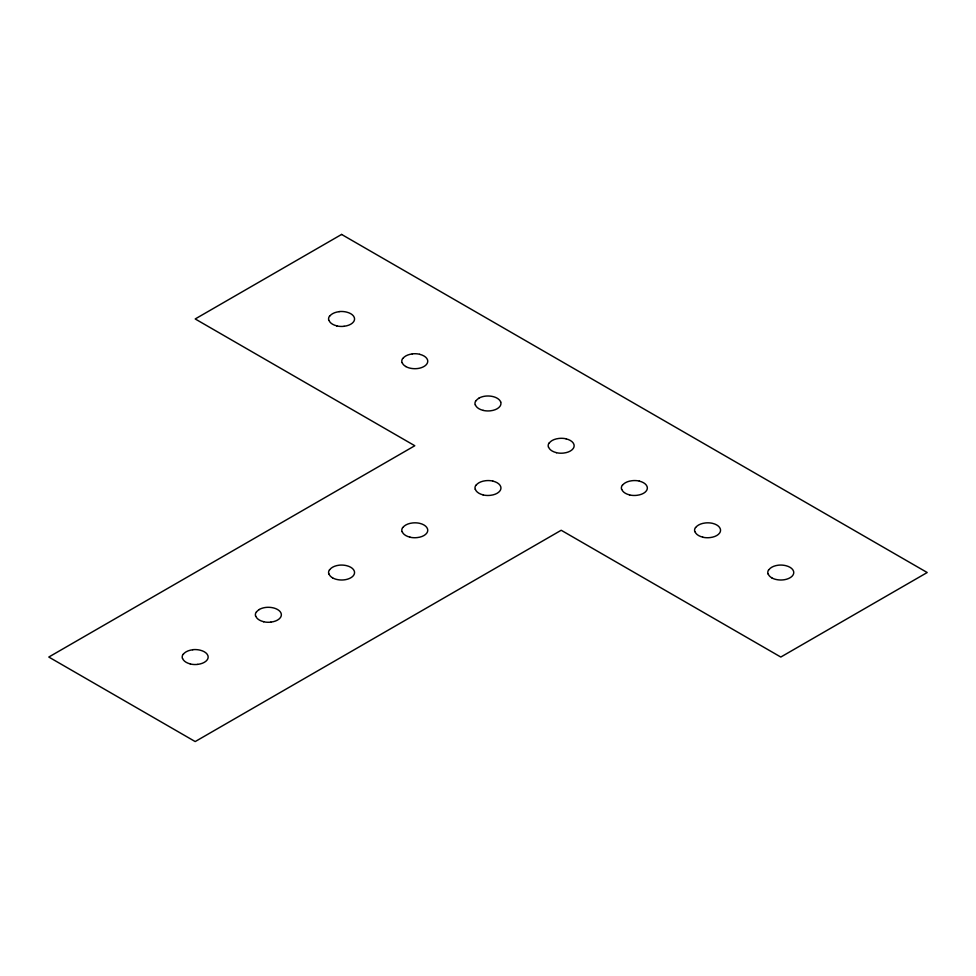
<?xml version="1.0" encoding="UTF-8"?>
<svg xmlns="http://www.w3.org/2000/svg" width="976" height="976" viewBox="0 0 976 976"><rect width="100%" height="100%" fill="white"/><g stroke="black" fill="none" stroke-linecap="round" stroke-linejoin="round"><path stroke-width="1.46" d="M771.699 577.804A12.883 7.442 0 0 0 775.981 579.451A12.981 7.491 0 0 0 783.228 579.878A12.883 7.442 0 0 0 789.95 577.804A12.883 7.442 0 0 0 792.793 575.34A12.981 7.491 0 0 0 793.5 571.094A12.883 7.442 0 0 0 785.704 565.641A12.981 7.491 0 0 0 778.323 565.189A12.883 7.442 0 0 0 768.917 569.74M771.76 577.804A12.883 7.442 0 0 1 768.21 573.949M768.014 573.949A12.981 7.491 0 0 1 768.722 569.716M702.818 537.166A12.883 7.442 0 0 1 695.01 531.688M695.717 527.479A12.883 7.442 0 0 1 705.209 522.977A12.981 7.491 0 0 1 712.431 523.319A12.883 7.442 0 0 1 720.3 528.87A12.981 7.491 0 0 1 719.593 533.067A12.883 7.442 0 0 1 710.101 537.581A12.981 7.491 0 0 1 702.696 537.215M694.814 531.688A12.981 7.491 0 0 1 695.522 527.455M629.618 494.905A12.883 7.442 0 0 1 621.81 489.427M622.517 485.218A12.883 7.442 0 0 1 632.009 480.717A12.981 7.491 0 0 1 639.231 481.046M639.304 481.119A12.883 7.442 0 0 1 647.1 486.609A12.981 7.491 0 0 1 646.393 490.806A12.883 7.442 0 0 1 636.901 495.32A12.981 7.491 0 0 1 629.496 494.942M621.614 489.427A12.981 7.491 0 0 1 622.322 485.182M197.701 664.363A12.883 7.442 0 0 0 207.193 659.861A12.981 7.491 0 0 0 207.9 655.616A12.883 7.442 0 0 0 200.104 650.175A12.981 7.491 0 0 0 192.699 649.687M190.418 663.948A12.883 7.442 0 0 1 182.61 658.471M183.317 654.262A12.883 7.442 0 0 1 192.809 649.76M197.64 664.4A12.981 7.491 0 0 1 190.296 663.997M182.427 658.471A12.981 7.491 0 0 1 183.134 654.237M270.901 622.102A12.883 7.442 0 0 0 280.393 617.601A12.981 7.491 0 0 0 281.1 613.355A12.883 7.442 0 0 0 277.55 609.536A12.883 7.442 0 0 0 273.219 607.865A12.981 7.491 0 0 0 265.887 607.426A12.883 7.442 0 0 0 259.25 609.5M263.618 621.688A12.883 7.442 0 0 1 255.81 616.21M256.517 612.001A12.883 7.442 0 0 1 259.36 609.536M270.828 622.139A12.981 7.491 0 0 1 263.496 621.736M255.614 616.21A12.981 7.491 0 0 1 256.322 611.976M332.499 577.804A12.883 7.442 0 0 0 336.781 579.451A12.981 7.491 0 0 0 344.028 579.878A12.883 7.442 0 0 0 350.75 577.804A12.883 7.442 0 0 0 353.593 575.34A12.981 7.491 0 0 0 354.3 571.094A12.883 7.442 0 0 0 346.492 565.641A12.981 7.491 0 0 0 339.136 565.189A12.883 7.442 0 0 0 329.705 569.74M332.548 577.804A12.883 7.442 0 0 1 328.997 573.949M328.814 573.949A12.981 7.491 0 0 1 329.522 569.716M410.005 537.166A12.883 7.442 0 0 1 402.21 531.688M402.917 527.479A12.883 7.442 0 0 1 412.409 522.977A12.981 7.491 0 0 1 419.631 523.319A12.883 7.442 0 0 1 427.5 528.858A12.981 7.491 0 0 1 426.793 533.079A12.883 7.442 0 0 1 417.301 537.581A12.981 7.491 0 0 1 409.896 537.203M402.027 531.688A12.981 7.491 0 0 1 402.734 527.455M483.218 494.905A12.883 7.442 0 0 1 475.41 489.427M476.117 485.218A12.883 7.442 0 0 1 485.609 480.717A12.981 7.491 0 0 1 492.831 481.058M492.904 481.119A12.883 7.442 0 0 1 500.7 486.597A12.981 7.491 0 0 1 499.993 490.806A12.883 7.442 0 0 1 490.501 495.32A12.981 7.491 0 0 1 483.096 494.942M475.227 489.427A12.981 7.491 0 0 1 475.934 485.194M556.418 452.644A12.883 7.442 0 0 1 548.61 447.167M549.317 442.958A12.883 7.442 0 0 1 558.809 438.456A12.981 7.491 0 0 1 566.031 438.785M566.104 438.858A12.883 7.442 0 0 1 573.9 444.336A12.981 7.491 0 0 1 573.193 448.545A12.883 7.442 0 0 1 563.701 453.059A12.981 7.491 0 0 1 556.296 452.681M548.414 447.167A12.981 7.491 0 0 1 549.122 442.921M483.218 410.384A12.883 7.442 0 0 1 475.41 404.906M476.117 400.697A12.883 7.442 0 0 1 478.96 398.22M500.7 402.075A12.883 7.442 0 0 0 497.15 398.22A12.883 7.442 0 0 0 492.819 396.549A12.981 7.491 0 0 0 485.487 396.122A12.883 7.442 0 0 0 478.85 398.196M483.132 410.396A12.981 7.491 0 0 0 490.477 410.811A12.883 7.442 0 0 0 499.993 406.284A12.981 7.491 0 0 0 500.7 402.051M475.214 404.906A12.981 7.491 0 0 1 475.922 400.66M405.699 366.5A12.883 7.442 0 0 0 409.981 368.135A12.981 7.491 0 0 0 417.228 368.574A12.883 7.442 0 0 0 423.95 366.5A12.883 7.442 0 0 0 426.793 364.024A12.981 7.491 0 0 0 427.5 359.79A12.883 7.442 0 0 0 419.704 354.337M405.76 366.5A12.883 7.442 0 0 1 402.21 362.645M402.917 358.436A12.883 7.442 0 0 1 412.409 353.922M402.014 362.645A12.981 7.491 0 0 1 402.722 358.399M412.287 353.861A12.981 7.491 0 0 1 419.631 354.264M344.101 326.265A12.883 7.442 0 0 0 353.593 321.763A12.981 7.491 0 0 0 354.3 317.529A12.883 7.442 0 0 0 346.504 312.076A12.981 7.491 0 0 0 339.087 311.6M336.818 325.862A12.883 7.442 0 0 1 329.01 320.384M329.717 316.175A12.883 7.442 0 0 1 339.209 311.661M344.028 326.313A12.981 7.491 0 0 1 336.696 325.899M328.814 320.384A12.981 7.491 0 0 1 329.522 316.139M341.6 234.435L195.2 318.957L414.8 445.739L48.8 657.043L195.2 741.565L561.2 530.261L780.8 657.043L927.2 572.522L341.6 234.435"/></g></svg>
